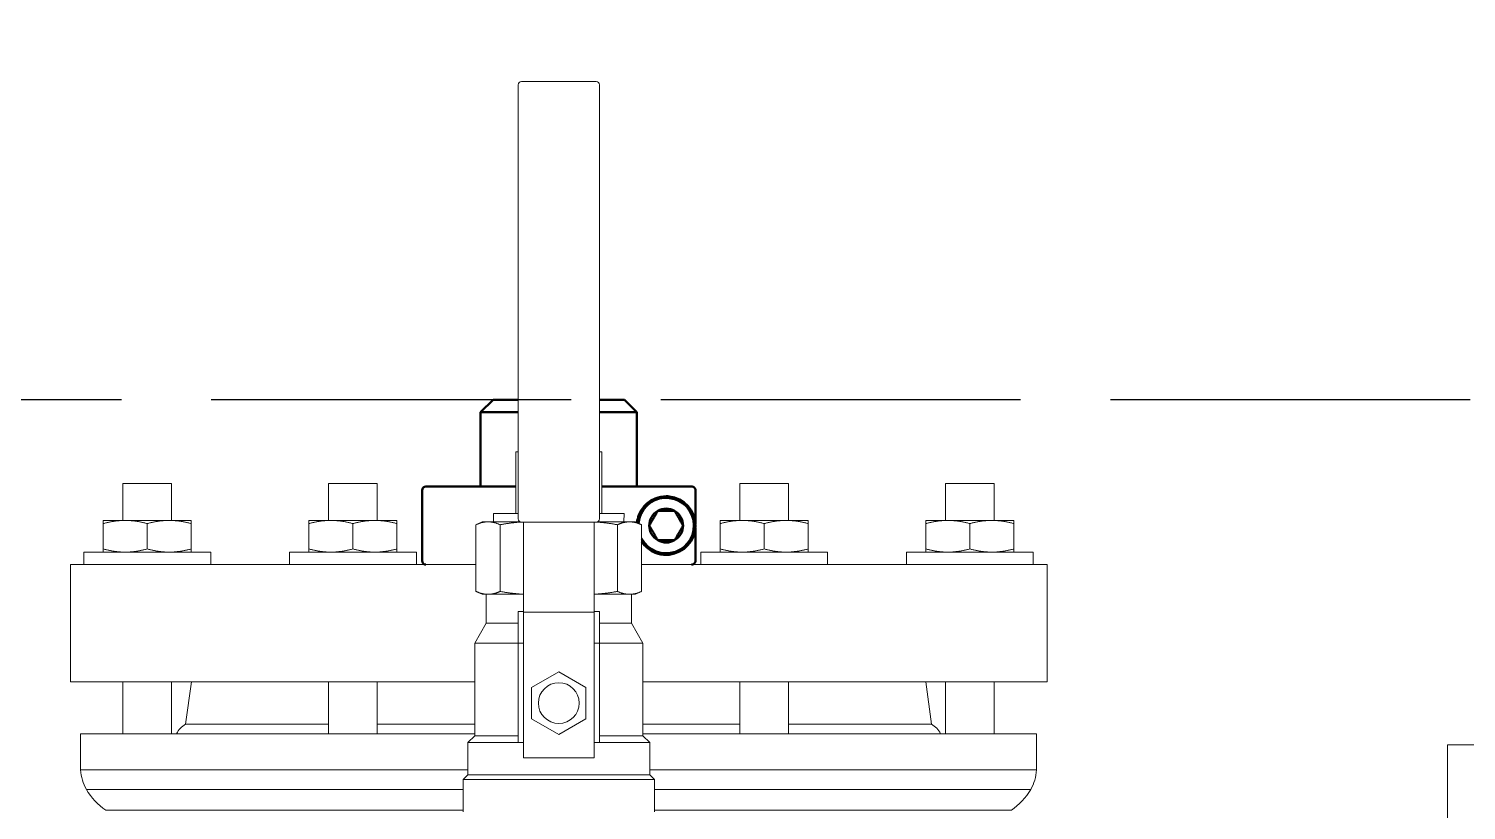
# Model space of a CAD drawing. Header units: inches. Extents: x 15 to 402, y 6 to 261.
# Drawn here: x 76.15 to 85.35, y 128.14 to 133.14 of the extents above; entities that cross this region are included whole.
import ezdxf

# ---------------------------------------------------------------- set-up
doc = ezdxf.new("R2010")
doc.units = ezdxf.units.IN
doc.header["$LTSCALE"] = 12
doc.header["$MEASUREMENT"] = 0
doc.linetypes.add('DASHED_SPACE', pattern=[0.2067, 0.1654, -0.0413])
for name, color, linetype, lineweight in [('Sketch Geometry (ANSI)', 7, 'Continuous', 25), ('Symbol (ANSI)', 7, 'Continuous', 25), ('Visible (ANSI)', 7, 'Continuous', 50)]:
    doc.layers.add(name, color=color, linetype=linetype, lineweight=lineweight)
doc.styles.add('MEMCOR Medium', font='arial.ttf')
doc.dimstyles.new('Default (ANSI)$7', dxfattribs={"dimscale": 12, "dimtxt": 0.15, "dimasz": 0.098425, "dimexe": 0.125, "dimexo": 0.0625, "dimgap": 0.031496, "dimtad": 0, "dimtih": 1, "dimtoh": 1, "dimdec": 4, "dimrnd": 1e-08, "dimzin": 3, "dimdsep": 46, "dimlunit": 5, "dimtxsty": 'MEMCOR Medium', "dimcen": 0.09, "dimdle": 0.393701, "dimclrd": 256, "dimclre": 256, "dimclrt": 256, "dimadec": 0, "dimazin": 1, "dimtfac": 0.8, "dimtofl": 0, "dimtmove": 0, "dimatfit": 3, "dimfxl": 1, "dimfrac": 1, "dimtolj": 1, "dimtzin": 4, "dimlwd": -1, "dimlwe": -1, "dimarcsym": 0})

msp = doc.modelspace()

# ---------------------------------------------------------------- linework, layer by layer
at = {"layer": 'Sketch Geometry (ANSI)', "linetype": 'DASHED_SPACE', "ltscale": 1.159922}
msp.add_line((102.633621, 130.769122), (22.075628, 130.769122), dxfattribs=at)
at = {"layer": 'Visible (ANSI)', "linetype": 'Continuous', "lineweight": 18}
for p, q in [((79.278692, 132.783894), (79.278692, 132.754091)), ((79.299572, 132.804774), (79.778072, 132.804774)), ((79.798952, 132.754091), (79.798952, 132.783894)), ((79.278692, 132.754091), (79.278692, 130.007575)), ((79.798952, 130.007575), (79.798952, 132.754091)), ((79.263231, 130.436043), (79.263231, 130.042342)), ((79.278692, 130.436043), (79.263231, 130.436043)), ((79.814412, 130.436043), (79.798952, 130.436043)), ((79.814412, 130.436043), (79.814412, 130.042342)), ((77.061163, 130.234122), (76.748663, 130.234122)), ((76.748663, 129.997122), (76.748663, 130.234122)), ((77.061163, 129.997122), (77.061163, 130.234122)), ((78.377413, 130.234122), (78.064913, 130.234122)), ((78.064913, 129.997122), (78.064913, 130.234122)), ((78.377413, 129.997122), (78.377413, 130.234122)), ((81.009913, 130.234122), (80.697413, 130.234122)), ((80.697413, 129.997122), (80.697413, 130.234122)), ((81.009913, 129.997122), (81.009913, 130.234122)), ((82.326163, 130.234122), (82.013663, 130.234122)), ((82.013663, 129.997122), (82.013663, 130.234122)), ((82.326163, 129.997122), (82.326163, 130.234122)), ((79.278692, 130.042342), (79.12017, 130.042342)), ((79.121861, 129.988232), (79.12017, 130.042342)), ((79.957473, 130.042342), (79.798952, 130.042342)), ((79.955782, 129.988232), (79.957473, 130.042342)), ((76.764163, 129.997122), (76.623413, 129.997122)), ((76.623413, 129.976815), (76.623413, 129.814429)), ((77.045663, 129.997122), (76.764163, 129.997122)), ((76.904913, 129.976815), (76.904913, 129.814429)), ((77.186413, 129.997122), (77.045663, 129.997122)), ((77.186413, 129.976815), (77.186413, 129.814429)), ((78.080413, 129.997122), (77.939663, 129.997122)), ((77.939663, 129.976815), (77.939663, 129.814429)), ((78.361913, 129.997122), (78.080413, 129.997122)), ((78.221163, 129.976815), (78.221163, 129.814429)), ((78.502663, 129.997122), (78.361913, 129.997122)), ((78.502663, 129.976815), (78.502663, 129.814429)), ((79.048822, 129.988232), (79.008449, 129.969406)), ((79.008449, 129.969406), (79.008449, 129.543058)), ((79.086121, 129.988232), (79.048822, 129.988232)), ((79.291709, 129.988232), (79.086121, 129.988232)), ((79.163792, 129.969406), (79.163792, 129.543058)), ((79.778072, 129.986695), (79.299572, 129.986695)), ((79.312622, 129.986695), (79.312622, 129.409654)), ((79.765022, 129.409654), (79.765022, 129.986695)), ((79.991523, 129.988232), (79.785934, 129.988232)), ((79.913851, 129.969406), (79.913851, 129.543058)), ((80.028822, 129.988232), (79.991523, 129.988232)), ((80.028822, 129.988232), (80.069194, 129.969406)), ((80.069194, 129.969406), (80.069194, 129.543058)), ((80.712913, 129.997122), (80.572163, 129.997122)), ((80.572163, 129.976815), (80.572163, 129.814429)), ((80.994413, 129.997122), (80.712913, 129.997122)), ((80.853663, 129.976815), (80.853663, 129.814429)), ((81.135163, 129.997122), (80.994413, 129.997122)), ((81.135163, 129.976815), (81.135163, 129.814429)), ((82.029163, 129.997122), (81.888413, 129.997122)), ((81.888413, 129.976815), (81.888413, 129.814429)), ((82.310663, 129.997122), (82.029163, 129.997122)), ((82.169913, 129.976815), (82.169913, 129.814429)), ((82.451413, 129.997122), (82.310663, 129.997122)), ((82.451413, 129.976815), (82.451413, 129.814429)), ((77.310913, 129.794122), (76.498913, 129.794122)), ((76.498913, 129.794122), (76.498913, 129.714122)), ((77.310913, 129.794122), (77.310913, 129.714122)), ((78.627163, 129.794122), (77.815163, 129.794122)), ((77.815163, 129.794122), (77.815163, 129.714122)), ((78.627163, 129.794122), (78.627163, 129.714122)), ((81.259663, 129.794122), (80.447663, 129.794122)), ((80.447663, 129.794122), (80.447663, 129.714122)), ((81.259663, 129.794122), (81.259663, 129.714122)), ((82.575913, 129.794122), (81.763913, 129.794122)), ((81.763913, 129.794122), (81.763913, 129.714122)), ((82.575913, 129.794122), (82.575913, 129.714122)), ((76.413822, 129.714122), (79.008449, 129.714122)), ((76.413822, 129.714122), (76.413822, 128.964122)), ((80.069194, 129.714122), (82.663822, 129.714122)), ((82.663822, 129.714122), (82.663822, 128.964122)), ((79.048822, 129.524232), (79.008449, 129.543058)), ((80.028822, 129.524232), (80.069194, 129.543058)), ((79.048822, 129.524232), (79.086121, 129.524232)), ((79.073322, 129.338632), (79.073322, 129.524232)), ((79.086121, 129.524232), (79.312622, 129.524232)), ((79.765022, 129.524232), (79.991523, 129.524232)), ((79.991523, 129.524232), (80.028822, 129.524232)), ((80.004322, 129.338632), (80.004322, 129.524232)), ((79.278692, 129.41422), (79.278692, 129.212653)), ((79.278692, 129.41422), (79.312622, 129.41422)), ((79.765022, 129.409654), (79.312622, 129.409654)), ((79.312622, 129.409654), (79.312622, 128.657732)), ((79.765022, 129.41422), (79.798952, 129.41422)), ((79.765022, 128.657732), (79.765022, 129.409654)), ((79.798952, 129.212653), (79.798952, 129.41422)), ((79.073322, 129.338632), (79.000587, 129.212653)), ((79.278692, 129.338632), (79.073322, 129.338632)), ((80.004322, 129.338632), (79.798952, 129.338632)), ((80.004322, 129.338632), (80.077056, 129.212653)), ((79.278692, 129.212653), (79.000587, 129.212653)), ((79.000587, 128.618942), (79.000587, 129.212653)), ((79.278692, 129.212653), (79.278692, 128.575302)), ((79.278692, 129.212653), (79.312622, 129.212653)), ((79.765022, 129.212653), (79.798952, 129.212653)), ((79.798952, 128.575302), (79.798952, 129.212653)), ((80.077056, 129.212653), (79.798952, 129.212653)), ((80.077056, 128.618942), (80.077056, 129.212653)), ((79.364822, 128.928691), (79.538822, 129.02915)), ((79.538822, 129.02915), (79.712822, 128.928691)), ((76.413822, 128.964122), (79.000587, 128.964122)), ((76.748663, 128.631675), (76.748663, 128.964122)), ((77.061163, 128.631675), (77.061163, 128.964122)), ((77.187516, 128.964122), (77.150462, 128.693503)), ((78.064913, 128.631675), (78.064913, 128.964122)), ((78.377413, 128.631675), (78.377413, 128.964122)), ((79.364822, 128.727773), (79.364822, 128.928691)), ((79.712822, 128.928691), (79.712822, 128.727773)), ((80.077056, 128.964122), (82.663822, 128.964122)), ((80.697413, 128.631675), (80.697413, 128.964122)), ((81.009913, 128.631675), (81.009913, 128.964122)), ((81.887311, 128.964122), (81.924364, 128.693503)), ((82.013663, 128.631675), (82.013663, 128.964122)), ((82.326163, 128.631675), (82.326163, 128.964122)), ((79.538822, 128.627314), (79.364822, 128.727773)), ((79.712822, 128.727773), (79.538822, 128.627314)), ((79.000587, 128.631675), (76.478505, 128.631675)), ((76.478505, 128.400978), (76.478505, 128.631675)), ((78.064913, 128.693503), (77.150462, 128.693503)), ((79.000587, 128.693503), (78.377413, 128.693503)), ((79.312622, 128.478411), (79.312622, 128.657732)), ((79.765022, 128.657732), (79.765022, 128.478411)), ((80.697413, 128.693503), (80.077056, 128.693503)), ((82.596322, 128.631675), (80.077056, 128.631675)), ((81.924364, 128.693503), (81.009913, 128.693503)), ((82.596322, 128.400978), (82.596322, 128.631675)), ((79.000587, 128.618942), (78.956947, 128.575302)), ((79.278692, 128.575302), (78.956947, 128.575302)), ((78.956947, 128.369079), (78.956947, 128.575302)), ((79.278692, 128.618942), (79.000587, 128.618942)), ((79.312622, 128.575302), (79.278692, 128.575302)), ((79.798952, 128.575302), (79.765022, 128.575302)), ((80.077056, 128.618942), (79.798952, 128.618942)), ((80.120697, 128.575302), (79.798952, 128.575302)), ((80.077056, 128.618942), (80.120697, 128.575302)), ((80.120697, 128.369079), (80.120697, 128.575302)), ((94.128822, 128.561622), (85.226322, 128.561622)), ((85.226322, 123.951622), (85.226322, 128.561622)), ((79.765022, 128.478411), (79.312622, 128.478411)), ((78.956947, 128.400978), (76.478505, 128.400978)), ((78.956947, 128.369079), (78.926322, 128.338454)), ((80.120697, 128.369079), (78.956947, 128.369079)), ((82.596322, 128.400978), (80.120697, 128.400978)), ((80.120697, 128.369079), (80.151322, 128.338454)), ((78.926322, 128.274603), (76.515169, 128.274603)), ((80.151322, 128.338454), (78.926322, 128.338454)), ((78.926322, 128.132232), (78.926322, 128.338454)), ((80.151322, 128.132232), (80.151322, 128.338454)), ((82.559658, 128.274603), (80.151322, 128.274603)), ((78.926322, 128.142525), (76.639432, 128.142525)), ((82.435394, 128.142525), (80.151322, 128.142525))]:
    msp.add_line(p, q, dxfattribs=at)
at = {"layer": 'Visible (ANSI)'}
for p, q in [((79.118822, 130.769122), (79.038822, 130.689122)), ((79.118822, 130.769122), (79.278692, 130.769122)), ((79.798952, 130.769122), (79.958822, 130.769122)), ((79.958822, 130.769122), (80.038822, 130.689122)), ((79.278692, 130.689122), (79.038822, 130.689122)), ((79.038822, 130.214122), (79.038822, 130.689122)), ((80.038822, 130.689122), (79.798952, 130.689122)), ((80.038822, 130.214122), (80.038822, 130.689122)), ((78.663822, 130.189122), (78.663822, 129.739122)), ((79.263231, 130.214122), (78.688822, 130.214122)), ((80.388416, 130.214122), (79.814412, 130.214122)), ((80.413428, 130.189122), (80.413428, 129.976268)), ((80.413428, 129.951976), (80.413428, 129.739122))]:
    msp.add_line(p, q, dxfattribs=at)
at = {"layer": 'Visible (ANSI)', "linetype": 'Continuous', "lineweight": 18}
msp.add_circle((79.538822, 128.828232), 0.1305, dxfattribs=at)
for centre, radius, start, end in [((79.299572, 132.783894), 0.02088, 90, 180), ((79.778072, 132.783894), 0.02088, 0, 90), ((79.299572, 130.007575), 0.02088, 180, 270), ((79.778072, 130.007575), 0.02088, 270, 0), ((77.217173, 128.573271), 0.1375, 119.0239117, 154.8645187), ((81.857653, 128.573271), 0.1375, 25.1354813, 60.9760883), ((76.767018, 128.416175), 0.288913, 183.0153263, 209.3417204), ((82.307809, 128.416175), 0.288913, 330.6582796, 356.9846737), ((76.893391, 128.505953), 0.443368, 211.4531967, 235.0546592), ((82.181435, 128.505953), 0.443368, 304.9453408, 328.5468033)]:
    msp.add_arc(centre, radius, start, end, dxfattribs=at)
at = {"layer": 'Visible (ANSI)'}
for centre, radius, start, end in [((78.688822, 130.189122), 0.025, 90, 180), ((80.226322, 129.964122), 0.1775, 207.7205107, 175.3119548), ((80.226322, 129.964122), 0.1875, 275.8091481, 84.1908519), ((80.226322, 129.964122), 0.108253, 120, 180), ((80.226322, 129.964122), 0.108253, 60, 120), ((80.226322, 129.964122), 0.108253, 0, 60), ((80.226322, 129.964122), 0.108253, 180, 240), ((80.226322, 129.964122), 0.108253, 300, 0), ((80.226322, 129.964122), 0.108253, 240, 300), ((78.688822, 129.739122), 0.025, 180, 270)]:
    msp.add_arc(centre, radius, start, end, dxfattribs=at)
for points, knots in [([(80.388416, 130.214122), (80.391503, 130.214122), (80.395137, 130.213399), (80.400841, 130.211037), (80.403921, 130.20898), (80.408286, 130.204616), (80.410343, 130.201538), (80.412705, 130.195837), (80.413428, 130.192207), (80.413428, 130.189122)], [-0.0940630174, -0.0940630174, -0.0940630174, -0.0940630174, -0.0705380896, -0.0705380896, -0.0470190903, -0.0470190903, -0.0235068401, -0.0235068401, 0, 0, 0, 0]), ([(80.245299, 130.150678), (80.239123, 130.151297), (80.232796, 130.151622), (80.205157, 130.151622), (80.180384, 130.147864), (80.130846, 130.127694), (80.106156, 130.111189), (80.07274, 130.073549), (80.060253, 130.054225), (80.045603, 130.016863), (80.041571, 129.999931), (80.039821, 129.983114)], [-3.332200759, -3.332200759, -3.332200759, -3.332200759, -3.252445723, -3.252445723, -2.991736232, -2.991736232, -2.731026742, -2.731026742, -2.557273261, -2.557273261, -2.431263397, -2.431263397, -2.431263397, -2.431263397]), ([(80.069224, 129.861849), (80.074503, 129.853729), (80.080219, 129.846271), (80.106156, 129.817055), (80.130846, 129.80055), (80.180384, 129.78038), (80.205157, 129.776622), (80.232796, 129.776622), (80.239123, 129.776946), (80.245299, 129.777566)], [-2.112533127, -2.112533127, -2.112533127, -2.112533127, -2.03601282, -2.03601282, -1.775303329, -1.775303329, -1.514593839, -1.514593839, -1.434838803, -1.434838803, -1.434838803, -1.434838803]), ([(80.413428, 129.739122), (80.413428, 129.736037), (80.412705, 129.732406), (80.410343, 129.726706), (80.408286, 129.723627), (80.403921, 129.719264), (80.400841, 129.717206), (80.395137, 129.714844), (80.391503, 129.714122), (80.388416, 129.714122)], [-0.3762543148, -0.3762543148, -0.3762543148, -0.3762543148, -0.3527474747, -0.3527474747, -0.3292352244, -0.3292352244, -0.3057162252, -0.3057162252, -0.2821912973, -0.2821912973, -0.2821912973, -0.2821912973])]:
    msp.add_open_spline(points, degree=3, knots=knots, dxfattribs=at)
for points in [[(80.172195, 130.057872), (80.145132, 130.010997), (80.118068, 129.964122)], [(80.172195, 130.057872), (80.226322, 130.057872), (80.280448, 130.057872)], [(80.334575, 129.964122), (80.307511, 130.010997), (80.280448, 130.057872)], [(80.118068, 129.964122), (80.145132, 129.917247), (80.172195, 129.870372)], [(80.280448, 129.870372), (80.307511, 129.917247), (80.334575, 129.964122)], [(80.172195, 129.870372), (80.226322, 129.870372), (80.280448, 129.870372)]]:
    msp.add_rational_spline(points, [1.19489831607, 1.37974972887, 1.19489831607], degree=2, dxfattribs=at)
at = {"layer": 'Visible (ANSI)', "linetype": 'Continuous', "lineweight": 18}
for points, weights in [([(76.623413, 129.976815), (76.623413, 129.997122), (76.623413, 129.997122)], [1, 1.0379548493, 1]), ([(76.764163, 129.997122), (76.698841, 129.997122), (76.623413, 129.976815)], [1, 1.0379548493, 1]), ([(76.904913, 129.976815), (76.829485, 129.997122), (76.764163, 129.997122)], [1, 1.0379548493, 1]), ([(77.045663, 129.997122), (76.980341, 129.997122), (76.904913, 129.976815)], [1, 1.0379548493, 1]), ([(77.186413, 129.976815), (77.110985, 129.997122), (77.045663, 129.997122)], [1, 1.0379548493, 1]), ([(77.186413, 129.997122), (77.186413, 129.997122), (77.186413, 129.976815)], [1, 1.0379548493, 1]), ([(77.939663, 129.976815), (77.939663, 129.997122), (77.939663, 129.997122)], [1, 1.0379548493, 1]), ([(78.080413, 129.997122), (78.015091, 129.997122), (77.939663, 129.976815)], [1, 1.0379548493, 1]), ([(78.221163, 129.976815), (78.145735, 129.997122), (78.080413, 129.997122)], [1, 1.0379548493, 1]), ([(78.361913, 129.997122), (78.296591, 129.997122), (78.221163, 129.976815)], [1, 1.0379548493, 1]), ([(78.502663, 129.976815), (78.427235, 129.997122), (78.361913, 129.997122)], [1, 1.0379548493, 1]), ([(78.502663, 129.997122), (78.502663, 129.997122), (78.502663, 129.976815)], [1, 1.0379548493, 1]), ([(79.086121, 129.988232), (79.048822, 129.988232), (79.008449, 129.969406)], [1, 1.0562990584, 1.07162109099]), ([(79.163792, 129.969406), (79.12342, 129.988232), (79.086121, 129.988232)], [1.07162109099, 1.0562990584, 1]), ([(79.2989, 129.986706), (79.233794, 129.982927), (79.163792, 129.969406)], [1.02821409886, 1.06057201315, 1.07162109099]), ([(79.913851, 129.969406), (79.843849, 129.982927), (79.778743, 129.986706)], [1.07162109099, 1.06057201315, 1.02821409886]), ([(79.991523, 129.988232), (79.954223, 129.988232), (79.913851, 129.969406)], [1, 1.0562990584, 1.07162109099]), ([(80.069194, 129.969406), (80.028822, 129.988232), (79.991523, 129.988232)], [1.07162109099, 1.0562990584, 1]), ([(80.572163, 129.976815), (80.572163, 129.997122), (80.572163, 129.997122)], [1, 1.0379548493, 1]), ([(80.712913, 129.997122), (80.647591, 129.997122), (80.572163, 129.976815)], [1, 1.0379548493, 1]), ([(80.853663, 129.976815), (80.778235, 129.997122), (80.712913, 129.997122)], [1, 1.0379548493, 1]), ([(80.994413, 129.997122), (80.929091, 129.997122), (80.853663, 129.976815)], [1, 1.0379548493, 1]), ([(81.135163, 129.976815), (81.059735, 129.997122), (80.994413, 129.997122)], [1, 1.0379548493, 1]), ([(81.135163, 129.997122), (81.135163, 129.997122), (81.135163, 129.976815)], [1, 1.0379548493, 1]), ([(81.888413, 129.976815), (81.888413, 129.997122), (81.888413, 129.997122)], [1, 1.0379548493, 1]), ([(82.029163, 129.997122), (81.963841, 129.997122), (81.888413, 129.976815)], [1, 1.0379548493, 1]), ([(82.169913, 129.976815), (82.094485, 129.997122), (82.029163, 129.997122)], [1, 1.0379548493, 1]), ([(82.310663, 129.997122), (82.245341, 129.997122), (82.169913, 129.976815)], [1, 1.0379548493, 1]), ([(82.451413, 129.976815), (82.375985, 129.997122), (82.310663, 129.997122)], [1, 1.0379548493, 1]), ([(82.451413, 129.997122), (82.451413, 129.997122), (82.451413, 129.976815)], [1, 1.0379548493, 1]), ([(76.623413, 129.814429), (76.698841, 129.794122), (76.764163, 129.794122)], [1, 1.0379548493, 1]), ([(76.623413, 129.794122), (76.623413, 129.794122), (76.623413, 129.814429)], [1, 1.0379548493, 1]), ([(76.764163, 129.794122), (76.829485, 129.794122), (76.904913, 129.814429)], [1, 1.0379548493, 1]), ([(76.904913, 129.814429), (76.980341, 129.794122), (77.045663, 129.794122)], [1, 1.0379548493, 1]), ([(77.045663, 129.794122), (77.110985, 129.794122), (77.186413, 129.814429)], [1, 1.0379548493, 1]), ([(77.186413, 129.814429), (77.186413, 129.794122), (77.186413, 129.794122)], [1, 1.0379548493, 1]), ([(77.939663, 129.814429), (78.015091, 129.794122), (78.080413, 129.794122)], [1, 1.0379548493, 1]), ([(77.939663, 129.794122), (77.939663, 129.794122), (77.939663, 129.814429)], [1, 1.0379548493, 1]), ([(78.080413, 129.794122), (78.145735, 129.794122), (78.221163, 129.814429)], [1, 1.0379548493, 1]), ([(78.221163, 129.814429), (78.296591, 129.794122), (78.361913, 129.794122)], [1, 1.0379548493, 1]), ([(78.361913, 129.794122), (78.427235, 129.794122), (78.502663, 129.814429)], [1, 1.0379548493, 1]), ([(78.502663, 129.814429), (78.502663, 129.794122), (78.502663, 129.794122)], [1, 1.0379548493, 1]), ([(80.572163, 129.814429), (80.647591, 129.794122), (80.712913, 129.794122)], [1, 1.0379548493, 1]), ([(80.572163, 129.794122), (80.572163, 129.794122), (80.572163, 129.814429)], [1, 1.0379548493, 1]), ([(80.712913, 129.794122), (80.778235, 129.794122), (80.853663, 129.814429)], [1, 1.0379548493, 1]), ([(80.853663, 129.814429), (80.929091, 129.794122), (80.994413, 129.794122)], [1, 1.0379548493, 1]), ([(80.994413, 129.794122), (81.059735, 129.794122), (81.135163, 129.814429)], [1, 1.0379548493, 1]), ([(81.135163, 129.814429), (81.135163, 129.794122), (81.135163, 129.794122)], [1, 1.0379548493, 1]), ([(81.888413, 129.794122), (81.888413, 129.794122), (81.888413, 129.814429)], [1, 1.0379548493, 1]), ([(81.888413, 129.814429), (81.963841, 129.794122), (82.029163, 129.794122)], [1, 1.0379548493, 1]), ([(82.029163, 129.794122), (82.094485, 129.794122), (82.169913, 129.814429)], [1, 1.0379548493, 1]), ([(82.169913, 129.814429), (82.245341, 129.794122), (82.310663, 129.794122)], [1, 1.0379548493, 1]), ([(82.310663, 129.794122), (82.375985, 129.794122), (82.451413, 129.814429)], [1, 1.0379548493, 1]), ([(82.451413, 129.814429), (82.451413, 129.794122), (82.451413, 129.794122)], [1, 1.0379548493, 1]), ([(79.008449, 129.543058), (79.048822, 129.524232), (79.086121, 129.524232)], [1.07162109099, 1.0562990584, 1]), ([(79.086121, 129.524232), (79.12342, 129.524232), (79.163792, 129.543058)], [1, 1.0562990584, 1.07162109099]), ([(79.163792, 129.543058), (79.241016, 129.528142), (79.312622, 129.525065)], [1.07162109099, 1.05944514846, 1.02139227006]), ([(79.765022, 129.525065), (79.836627, 129.528142), (79.913851, 129.543058)], [1.02139227006, 1.05944514846, 1.07162109099]), ([(79.913851, 129.543058), (79.954223, 129.524232), (79.991523, 129.524232)], [1.07162109099, 1.0562990584, 1]), ([(79.991523, 129.524232), (80.028822, 129.524232), (80.069194, 129.543058)], [1, 1.0562990584, 1.07162109099])]:
    msp.add_rational_spline(points, weights, degree=2, dxfattribs=at)

# ---------------------------------------------------------------- leaders
at = {"layer": 'Symbol (ANSI)', "annotation_type": 0, "has_hookline": 1, "hookline_direction": 1, "text_width": 56.122922}
msp.add_leader([(91.629834, 132.805349), (81.729409, 154.484633), (80.548306, 154.484633)], dimstyle='Default (ANSI)$7', override={"dimasz": 0.098425, "dimtad": 0, "dimldrblk": 'Dot'}, dxfattribs=at)

doc.saveas('drawing.dxf')
